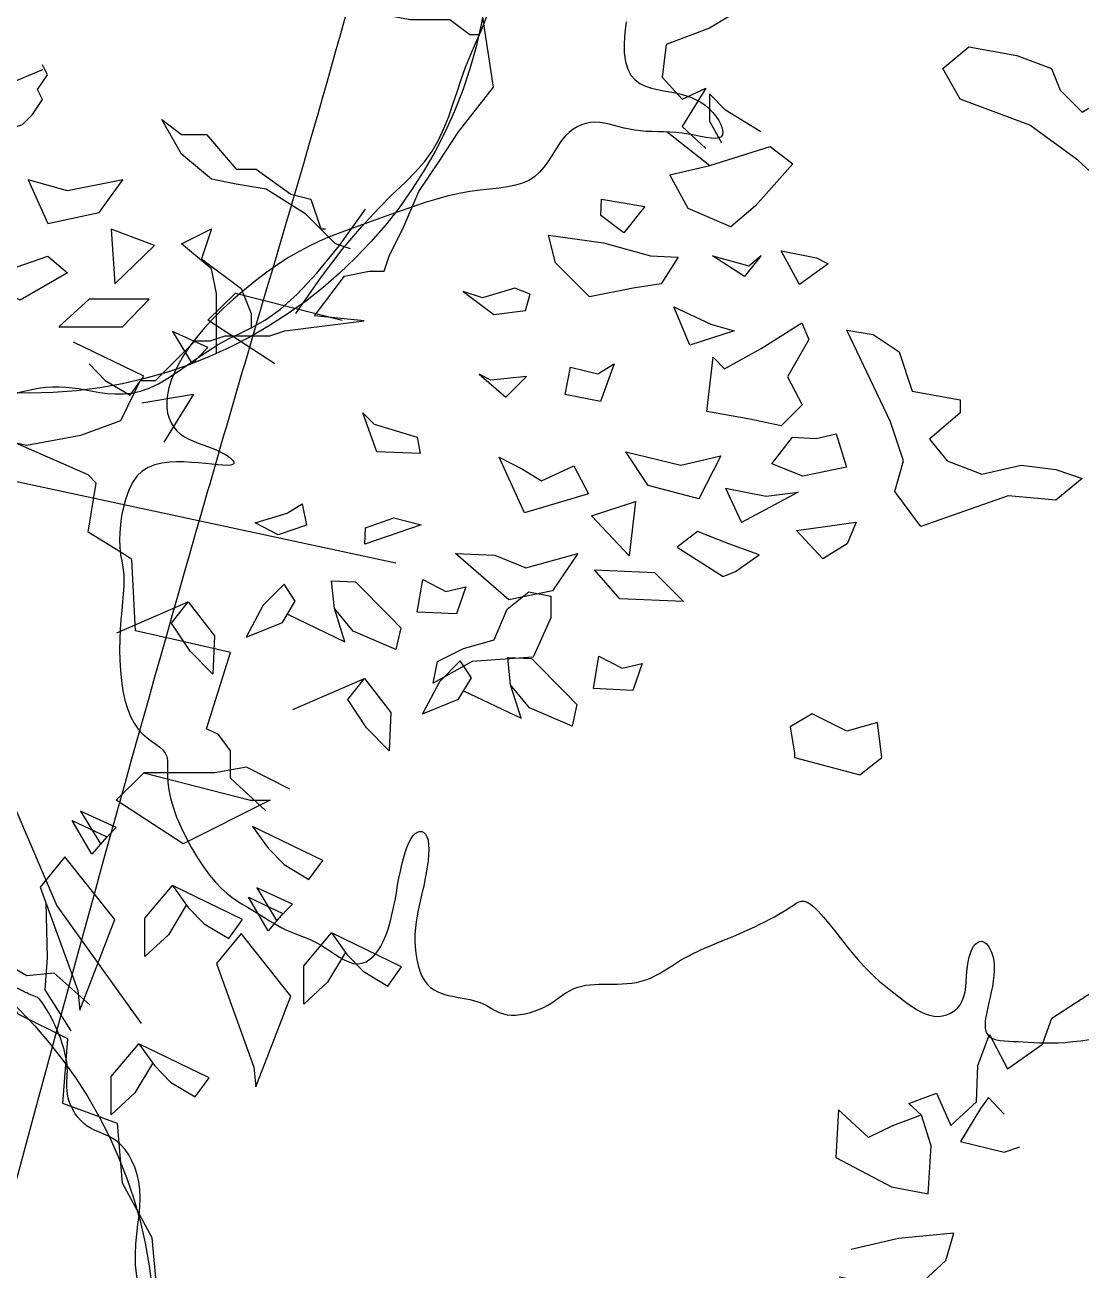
# Model space of a CAD drawing. Header units: metres. Extents: x 10 to 239, y 2 to 253.
# Drawn here: x 24.893 to 28.15, y 44.346 to 48.183 of the extents above; entities that cross this region are included whole.
import ezdxf

# ---------------------------------------------------------------- set-up
doc = ezdxf.new("R2010")
doc.units = ezdxf.units.M
doc.header["$MEASUREMENT"] = 0
doc.layers.add('1', color=7, linetype='Continuous')
doc.layers.add('cot200', color=9, linetype='Continuous')
doc.layers.add('bloques ARBOLES', color=7, linetype='Continuous', true_color=0xb8d897)

# ---------------------------------------------------------------- blocks, each defined once
blk = doc.blocks.new('ARBOL22')
for points in [[(-0.8727, 1.8802), (-0.9147, 1.8648), (-0.9514, 1.8467), (-0.9966, 1.8891), (-1.0009, 1.8166), (-0.9162, 1.772), (-0.8607, 1.7616), (-0.8564, 1.8342), (-0.8711, 1.8808), (-0.8902, 1.8987), (-0.8481, 1.9141), (-0.8265, 1.8651), (-0.7874, 1.9008), (-0.7855, 1.956), (-0.7676, 2.0028), (-0.7407, 1.951), (-0.6872, 1.9884), (-0.6732, 2.028), (-0.6014, 2.0743)], [(-0.7457, 1.8825), (-0.7695, 1.9074), (-0.7816, 1.8908), (-0.8115, 1.841), (-0.7457, 1.8245), (-0.7216, 1.8328)], [(-0.9956, 1.6358), (-0.9536, 1.6274), (-0.8878, 1.611), (-0.8339, 1.6606), (-0.8219, 1.7021), (-0.9057, 1.6938), (-0.9775, 1.6772)], [(2.3006, 0.0323), (2.2047, -0.0256), (2.1388, -0.0505), (2.1329, -0.1001), (2.1629, -0.1332), (2.1988, -0.1167), (2.1629, -0.1747), (2.1988, -0.2078)], [(2.2826, -0.1829), (2.2288, -0.1498), (2.2047, -0.125), (2.2047, -0.1665), (2.2227, -0.1996)], [(2.1404, -0.1829), (2.2052, -0.2339)], [(0.0955, -0.2667), (0.3885, -0.6389), (0.7185, -0.7382), (1.0902, -0.6989), (1.7287, -0.836)], [(0.0601, -0.2856), (0.1301, -0.3773), (0.2543, -0.5256), (0.3747, -0.669), (0.5514, -0.7291), (0.9606, -0.7594), (1.1512, -1.2067), (1.2148, -1.3558), (1.3427, -1.5344)], [(1.5456, -0.5346), (1.4438, -0.4684), (1.4858, -0.4271), (1.6476, -0.4684)], [(1.2641, -0.5346), (1.2882, -0.5595), (1.3259, -0.5819), (1.3466, -0.5531), (1.2402, -0.5015)], [(1.3437, -0.5936), (1.4223, -0.5804), (1.377, -0.6531)], [(1.5319, -1.212), (1.478, -1.1623), (1.478, -1.1209), (1.4601, -1.0961), (1.442, -1.0878), (1.478, -0.9719), (1.4061, -0.9552), (1.3343, -0.9388), (1.3283, -0.8311), (1.3163, -0.8228), (1.2624, -0.7895), (1.2743, -0.7151), (1.2621, -0.7025), (1.1483, -0.6528)], [(1.1427, -1.4459), (1.1692, -1.4613), (1.2104, -1.4573), (1.2651, -1.5061)], [(2.2289, -0.7228), (2.253, -0.775)], [(2.2289, -0.7228), (2.2907, -0.7351)], [(2.339, -0.729), (2.253, -0.775)], [(2.2907, -0.7351), (2.339, -0.729)], [(1.5644, -0.9137), (1.6514, -0.9555), (1.6357, -0.905), (1.6315, -0.8634), (1.6675, -0.865), (1.7191, -0.9169), (1.7363, -0.9344), (1.7289, -0.9672), (1.6642, -0.9394), (1.6357, -0.905)], [(1.3056, -0.9419), (1.4142, -0.8951), (1.454, -0.9467), (1.4514, -1.0046), (1.417, -0.97), (1.3889, -0.9272), (1.4142, -0.8951)], [(1.8317, -1.0298), (1.9187, -1.0716), (1.903, -1.0211), (1.8987, -0.9796), (1.9347, -0.9812), (1.9864, -1.0331), (2.0035, -1.0505), (1.9962, -1.0833), (1.9314, -1.0556), (1.903, -1.0211)], [(1.5729, -1.0581), (1.6815, -1.0113), (1.7212, -1.0629), (1.7187, -1.1208), (1.6843, -1.0861), (1.6562, -1.0433), (1.6815, -1.0113)], [(1.5683, -1.1791), (1.5024, -1.1459), (1.4544, -1.1543), (1.3467, -1.1543), (1.5085, -1.1957), (1.5383, -1.1957), (1.4065, -1.2619), (1.3047, -1.1957), (1.3467, -1.1543)], [(1.411, -1.355), (1.384, -1.3997), (1.3481, -1.4328), (1.3481, -1.3748), (1.3901, -1.325)], [(1.1981, -1.3506), (1.2002, -1.4346), (1.1965, -1.4831), (1.2358, -1.5455)], [(1.6522, -1.427), (1.6252, -1.4716), (1.5893, -1.5047), (1.5893, -1.4467), (1.6313, -1.397)], [(1.3601, -1.5949), (1.3331, -1.6395), (1.2972, -1.6726), (1.2972, -1.6146), (1.3392, -1.5649)]]:
    blk.add_lwpolyline(points)
for points in [[(2.1446, -0.2479), (2.2052, -0.2339), (2.2963, -0.2048), (2.3311, -0.2313), (2.2744, -0.295), (2.237, -0.3265), (2.1723, -0.2987)], [(1.315, -0.2554), (1.2311, -0.2721), (1.1712, -0.2554), (1.2012, -0.3218), (1.2791, -0.3052)], [(2.041, -0.2846), (2.1065, -0.2958), (2.0747, -0.3359), (2.0399, -0.3095)], [(1.297, -0.3301), (1.303, -0.4129), (1.3629, -0.3549)], [(2.115, -0.3709), (2.157, -0.3727), (2.1313, -0.413), (2.0889, -0.4195), (2.0224, -0.433), (1.9708, -0.3811), (1.9606, -0.3391), (2.044, -0.3511)], [(1.2311, -0.3963), (1.1593, -0.4378), (1.1412, -0.4294), (1.1061, -0.4025), (1.1532, -0.388), (1.2012, -0.3714)], [(2.2644, -0.3858), (2.283, -0.3701), (2.2576, -0.4021), (2.2093, -0.3706)], [(2.3132, -0.363), (2.3668, -0.3738), (2.3844, -0.3828), (2.3409, -0.4141)], [(1.8604, -0.4342), (1.8309, -0.4245), (1.8773, -0.4597), (1.9255, -0.4536), (1.9325, -0.429), (1.9091, -0.4197)], [(1.3145, -0.4785), (1.355, -0.4363), (1.2636, -0.4363), (1.218, -0.4785)], [(2.1749, -0.5063), (2.1502, -0.4481), (2.2064, -0.4743), (2.2419, -0.4843)], [(1.39, -0.4851), (1.4199, -0.5346), (1.4438, -0.5098)], [(2.2659, -0.618), (2.2005, -0.6068), (2.2102, -0.5243), (2.2274, -0.5417), (2.2827, -0.511), (2.3445, -0.4722), (2.3552, -0.4976), (2.3228, -0.5542), (2.3449, -0.5966), (2.3134, -0.6285)], [(1.9936, -0.5396), (2.0352, -0.5497), (2.0599, -0.5343), (2.0392, -0.5914), (1.9858, -0.5806)], [(1.8553, -0.5501), (1.8958, -0.585), (1.927, -0.5533), (1.8728, -0.5591)], [(1.6789, -0.6085), (1.6961, -0.6258), (1.7612, -0.6453), (1.766, -0.6704), (1.7002, -0.6675)], [(2.4125, -0.6909), (2.346, -0.7045), (2.2988, -0.6859), (2.3306, -0.6457), (2.3665, -0.6473), (2.3968, -0.6404)], [(1.9239, -0.7604), (1.8856, -0.6757), (1.9208, -0.6938), (1.95, -0.7117), (1.999, -0.689), (2.0211, -0.7316)], [(2.0779, -0.6676), (2.1609, -0.688), (2.2215, -0.674), (2.1886, -0.739), (2.1116, -0.7189)], [(1.587, -0.7465), (1.5933, -0.7788), (1.5506, -0.7934), (1.5155, -0.7753), (1.5641, -0.7608)], [(2.0925, -0.743), (2.0829, -0.8255), (2.0256, -0.7649)], [(1.6819, -0.8076), (1.683, -0.7828), (1.7257, -0.768), (1.7671, -0.7783)], [(2.1554, -0.812), (2.2253, -0.8567), (2.2438, -0.8491), (2.28, -0.8239), (2.2336, -0.8073), (2.1864, -0.7885)], [(2.4135, -0.807), (2.3765, -0.8301), (2.3364, -0.787), (2.4268, -0.7743)], [(2.0051, -0.822), (1.9666, -0.8783), (1.9001, -0.8919), (1.8193, -0.822), (1.879, -0.8246), (1.9261, -0.8434)], [(2.0299, -0.8465), (2.1212, -0.8506), (2.1649, -0.8947), (2.0685, -0.8905)], [(1.835, -0.8725), (1.8211, -0.9132), (1.7613, -0.9106), (1.7696, -0.8612), (1.8047, -0.8794)], [(1.5762, -0.8941), (1.5593, -0.8685), (1.5279, -0.9002), (1.5019, -0.9488), (1.5568, -0.9264)], [(2.1023, -0.9886), (2.0884, -1.0294), (2.0285, -1.0267), (2.0368, -0.9773), (2.0719, -0.9955)], [(1.8434, -1.0103), (1.8266, -0.9846), (1.7952, -1.0164), (1.7691, -1.065), (1.824, -1.0425)], [(1.268, -1.2776), (1.2381, -1.2263), (1.2904, -1.2514)], [(1.3047, -1.237), (1.2509, -1.2123), (1.2808, -1.2619)], [(1.5972, -1.3158), (1.618, -1.287), (1.5116, -1.2354), (1.5355, -1.2685), (1.5595, -1.2934)], [(1.2495, -1.514), (1.3026, -1.3765), (1.2268, -1.2816), (1.1897, -1.3274), (1.2466, -1.4844)], [(1.4757, -1.4054), (1.4965, -1.3766), (1.3901, -1.325), (1.4139, -1.3582), (1.438, -1.383)], [(1.572, -1.3532), (1.5181, -1.3285), (1.5481, -1.378)], [(1.5352, -1.3937), (1.5054, -1.3425), (1.5576, -1.3675)], [(1.5167, -1.6302), (1.5698, -1.4926), (1.4941, -1.3977), (1.457, -1.4435), (1.5138, -1.6005)], [(1.7169, -1.4774), (1.7377, -1.4485), (1.6313, -1.397), (1.6552, -1.4301), (1.6792, -1.455)], [(1.4248, -1.6453), (1.4456, -1.6164), (1.3392, -1.5649), (1.363, -1.598), (1.3871, -1.6229)]]:
    blk.add_lwpolyline(points, close=True)
blk = doc.blocks.new('ARB5')
blk.add_lwpolyline([(1919.8, -2449.7), (1928.9, -2379.8), (1932.9, -2312.2), (1931.3, -2248.7), (1923.7, -2191.5), (1909.4, -2142.4), (1888.4, -2103), (1861.3, -2072.4), (1829.4, -2049.2), (1793.8, -2032), (1755.4, -2019.5), (1715.6, -2010.2), (1675.3, -2002.9), (1635.6, -1996), (1597.5, -1988.4), (1561.2, -1979.7), (1526.7, -1969.5), (1494, -1957.6), (1463, -1943.7), (1433.8, -1927.5), (1406.3, -1908.8), (1380.7, -1887.3), (1356.9, -1862.9), (1335.6, -1836.6), (1317.5, -1809.5), (1303.4, -1782.8), (1293.8, -1757.6), (1289.7, -1735.2), (1291.7, -1716.6), (1300.4, -1703.1), (1316.4, -1695.4), (1338.9, -1692.8), (1367, -1694.3), (1399.5, -1698.9), (1435.7, -1705.5), (1474.3, -1713), (1514.6, -1720.4), (1555.3, -1726.7), (1595.8, -1731), (1635.8, -1733.6), (1675.3, -1735.2), (1714.1, -1736.1), (1752.3, -1737.1), (1789.7, -1738.6), (1826.4, -1741.3), (1862.2, -1745.6), (1897.2, -1751.9), (1931.3, -1759.7), (1964.7, -1768.3), (1997.4, -1776.9), (2029.3, -1784.8), (2060.7, -1791.4), (2091.5, -1795.9), (2121.9, -1797.6), (2151.7, -1795.8), (2181, -1790.4), (2209.7, -1781.4), (2237.5, -1768.6), (2264.5, -1752.1), (2290.5, -1731.8), (2315.4, -1707.6), (2339, -1679.4), (2361.5, -1647.5), (2383.5, -1612.9), (2405.8, -1576.9), (2429.3, -1540.7), (2454.8, -1505.6), (2483.1, -1472.8), (2515.1, -1443.7), (2551.5, -1419.6), (2593, -1401.2), (2639.6, -1387.7), (2690.7, -1377.7), (2746.2, -1370), (2805.7, -1363.1), (2868.8, -1355.8), (2935.3, -1346.7), (3004.7, -1334.6), (3076.7, -1318.3), (3150.7, -1298.4), (3225.9, -1275.6), (3301.6, -1250.7), (3377, -1224.5), (3451.5, -1197.7), (3524.4, -1171.1), (3594.9, -1145.6), (3662.5, -1121.5), (3727.8, -1098.2), (3791.5, -1074.7), (3854.5, -1049.9), (3917.5, -1022.9), (3981.2, -992.8), (4046.5, -958.4), (4114.2, -918.8), (4184.6, -873.3), (4256.8, -822.6), (4329.8, -767.6), (4402.2, -709.2), (4472.8, -648.3), (4540.4, -586), (4603.8, -523.1), (4661.8, -460.5), (4713.4, -399.2), (4758.5, -339.5), (4797.3, -281.5), (4830, -225.5), (4856.7, -171.7), (4877.6, -120.4), (4892.8, -71.7), (4902.6, -25.9), (4907.1, 16.9), (4906.6, 56.5), (4901.4, 93), (4892, 126.5), (4878.5, 156.8), (4861.4, 184.1), (4841, 208.2), (4817.6, 229.2), (4791.6, 247.3), (4763.5, 262.7), (4733.8, 276.2), (4703.1, 288.3), (4672, 299.5), (4641, 310.3), (4610.7, 321.3), (4581.6, 333.2), (4554.3, 346.1), (4529.5, 359.9), (4508, 373.9), (4490.7, 387.5), (4478.2, 400.3), (4471.4, 411.6), (4470.9, 420.9), (4477.7, 427.7), (4492.2, 431.5), (4513.8, 432.7), (4541.7, 431.9), (4575.1, 429.4), (4613.1, 425.9), (4655, 421.7), (4699.8, 417.4), (4746.8, 413.5), (4795.1, 410.6), (4844, 409.6), (4892.4, 411.6), (4939.8, 417.6), (4985.1, 428.8), (5027.6, 446), (5066.5, 470.5), (5100.9, 503.2), (5130.2, 544.8), (5154.4, 593.5), (5174.1, 647.3), (5189.4, 704), (5200.7, 761.7), (5208.4, 818.2), (5212.8, 871.3), (5214.2, 919), (5213, 959.8), (5209.8, 994.8), (5205.2, 1025.7), (5200, 1054.2), (5194.8, 1082.1), (5190.3, 1111), (5187.1, 1142.7), (5185.9, 1178.8), (5187.1, 1220.8), (5190.3, 1268.3), (5194.8, 1320.7), (5200, 1377.3), (5205.2, 1437.4), (5209.8, 1500.4), (5213, 1565.6), (5214.2, 1632.4), (5212.8, 1700), (5208.7, 1767.4), (5201.7, 1833.6), (5191.8, 1897.5), (5178.7, 1958.2), (5162.4, 2014.4), (5142.8, 2065.2), (5119.8, 2109.6), (5093.4, 2146.8), (5064.8, 2177.7), (5035.2, 2203.6), (5005.9, 2225.9), (4978.1, 2245.7), (4953.1, 2264.4), (4932.3, 2283.1), (4916.8, 2303.3), (4907.4, 2325.9), (4903, 2351.7), (4901.7, 2381), (4902, 2414.3), (4902.1, 2452), (4900.2, 2494.6), (4894.6, 2542.5), (4883.7, 2596.2), (4866.2, 2655.7), (4842.6, 2719.6), (4813.8, 2786.2), (4781, 2853.7), (4745.1, 2920.2), (4707.1, 2984.2), (4668, 3043.7), (4628.8, 3097), (4590.3, 3142.7), (4552.7, 3181.6), (4516.2, 3214.4), (4480.7, 3242.2), (4446.2, 3266.1), (4413, 3287), (4381, 3305.9), (4350.2, 3323.7), (4320.8, 3341.4), (4292.4, 3358.9), (4264.9, 3376.1), (4238.1, 3392.8), (4211.7, 3408.9), (4185.6, 3424.1), (4159.4, 3438.3), (4133.1, 3451.3), (4106.3, 3463.1), (4079.1, 3474.1), (4051.4, 3484.8), (4023.3, 3495.6), (3994.7, 3507.1), (3965.8, 3519.7), (3936.3, 3534), (3906.4, 3550.5), (3876.2, 3569.4), (3845.6, 3589.6), (3814.9, 3610.1), (3784.3, 3629.6), (3753.9, 3646.9), (3723.9, 3660.8), (3694.4, 3670), (3665.7, 3673.3), (3637.8, 3669.9), (3611, 3659.8), (3585.4, 3643.7), (3561.2, 3622), (3538.6, 3595.1), (3517.6, 3563.7), (3498.6, 3528.2), (3481.5, 3489.1), (3466.7, 3446.9), (3453.7, 3402.2), (3442.2, 3355.6), (3432, 3307.8), (3422.6, 3259.3), (3413.8, 3210.7), (3405.3, 3162.7), (3396.6, 3115.9), (3387.5, 3070.8), (3377.9, 3027.9), (3367.8, 2987.6), (3357, 2950.5), (3345.6, 2916.9), (3333.5, 2887.3), (3320.6, 2862.1), (3306.9, 2841.8), (3292.3, 2826.8), (3277.4, 2817), (3262.6, 2812.6), (3248.4, 2813.5), (3235.4, 2819.7), (3223.9, 2831.2), (3214.5, 2848), (3207.7, 2870.2), (3203.9, 2897.5), (3202.9, 2929.3), (3204.2, 2964.8), (3207.7, 3003.1), (3213, 3043.3), (3219.7, 3084.8), (3227.5, 3126.6), (3236.1, 3167.8), (3245.1, 3208), (3254.2, 3247.1), (3263.1, 3285.6), (3271.5, 3323.7), (3278.9, 3361.9), (3285.2, 3400.4), (3289.9, 3439.5), (3292.7, 3479.6), (3293.4, 3520.9), (3291.7, 3562.8), (3287.8, 3604.4), (3281.5, 3645), (3272.7, 3683.8), (3261.5, 3720.1), (3247.7, 3753.1), (3231.3, 3782), (3212.4, 3806.2), (3191.1, 3826.1), (3168, 3842.3), (3143.4, 3855.2), (3117.7, 3865.5), (3091.2, 3873.7), (3064.5, 3880.3), (3037.8, 3885.9), (3011.4, 3891.1), (2985.7, 3896), (2960.6, 3900.9), (2936.3, 3906), (2912.8, 3911.6), (2890.4, 3917.8), (2869, 3925), (2848.9, 3933.2), (2830, 3942.6), (2812, 3952.9), (2794.2, 3963.5), (2776.3, 3973.9), (2757.8, 3983.7), (2738, 3992.3), (2716.7, 3999.3), (2693.1, 4004.1), (2667.1, 4006.3), (2639, 4006), (2609.3, 4003.2), (2578.6, 3998.1), (2547.5, 3990.9), (2516.5, 3981.5), (2486.2, 3970.1), (2457.1, 3956.8), (2429.6, 3941.8), (2403.5, 3925.7), (2378.6, 3908.8), (2354.4, 3891.8), (2330.7, 3875.3), (2307, 3859.8), (2283.2, 3845.8), (2258.8, 3834), (2233.6, 3824.6), (2207.5, 3817.6), (2180.7, 3812.5), (2153.2, 3809.2), (2124.9, 3807.1), (2096.1, 3806.1), (2066.8, 3805.7), (2036.9, 3805.6), (2006.6, 3805.6), (1976, 3805.2), (1945.1, 3804.1), (1914.1, 3802.1), (1883.2, 3798.7), (1852.3, 3793.7), (1821.7, 3786.6), (1791.4, 3777.3), (1761.5, 3765.4), (1732.1, 3751.4), (1703.1, 3735.7), (1674.5, 3718.8), (1646.4, 3701.3), (1618.8, 3683.6), (1591.6, 3666.2), (1564.8, 3649.7), (1538.4, 3634.4), (1512.3, 3620.2), (1486.1, 3606.9), (1459.7, 3594.2), (1432.9, 3582), (1405.4, 3570), (1377.1, 3558), (1347.6, 3545.8), (1316.9, 3533.2), (1285.1, 3520.1), (1252.3, 3506.6), (1219, 3492.6), (1185.1, 3478.2), (1151.1, 3463.4), (1117.1, 3448.1), (1083.2, 3432.4), (1049.9, 3416.3), (1017.2, 3399.8), (985.6, 3383.3), (955.2, 3366.8), (926.3, 3350.6), (899.3, 3334.7), (874.4, 3319.4), (851.9, 3304.8), (831.8, 3291.3), (813.6, 3279.6), (796.4, 3270.8), (779.3, 3265.9), (761.6, 3265.8), (742.4, 3271.6), (720.8, 3284.3), (696.1, 3304.8), (667.7, 3333.8), (635.9, 3369.9), (601.5, 3411.6), (565.1, 3457.2), (527.4, 3505), (489, 3553.3), (450.6, 3600.5), (412.8, 3645), (376.3, 3685.4), (341, 3721.8), (306.8, 3754.9), (273.6, 3785), (241.2, 3812.6), (209.7, 3838.3), (178.8, 3862.6), (148.5, 3885.9), (118.6, 3908.7), (89.1, 3930.5), (59.9, 3950.8), (31, 3969.2), (2.4, 3985.2), (-26.2, 3998.2), (-54.5, 4007.8), (-82.9, 4013.5), (-111.1, 4014.9), (-138.9, 4012), (-165.6, 4004.9), (-190.9, 3994), (-214.1, 3979.3), (-234.9, 3961), (-252.7, 3939.3), (-267, 3914.3), (-277.5, 3886.3), (-284.9, 3855.8), (-289.7, 3823.6), (-293, 3790.3), (-295.3, 3756.5), (-297.5, 3723), (-300.4, 3690.3), (-304.8, 3659.2), (-311.1, 3630.2), (-319.4, 3604), (-329.4, 3580.8), (-340.8, 3561.1), (-353.2, 3545.5), (-366.5, 3534.3), (-380.4, 3527.9), (-394.5, 3526.9), (-408.6, 3531.5), (-422.3, 3541.3), (-435.2, 3555.9), (-447, 3574.7), (-457.2, 3597.3), (-465.5, 3623.2), (-471.5, 3651.9), (-474.7, 3682.8), (-475, 3715.5), (-472.7, 3749.5), (-468.3, 3784.4), (-462.3, 3819.8), (-455.2, 3855.2), (-447.5, 3890.1), (-439.7, 3924.1), (-432.2, 3956.8), (-425.7, 3987.8), (-420.4, 4016.8), (-416.7, 4043.8), (-415.1, 4068.4), (-416, 4090.7), (-419.6, 4110.3), (-426.5, 4127.1), (-437, 4141.1), (-451.3, 4152), (-469.2, 4160.3), (-490.3, 4166.3), (-514.3, 4170.6), (-540.6, 4173.5), (-569.1, 4175.6), (-599.2, 4177.2), (-630.5, 4178.9), (-662.9, 4180.8), (-696.4, 4182.9), (-731.4, 4184.9), (-768, 4186.5), (-806.7, 4187.5), (-847.6, 4187.5), (-891.1, 4186.3), (-937.4, 4183.6), (-986.7, 4179.1), (-1038.7, 4172.9), (-1093, 4164.7)])
for points in [[(823.6, 2331.6), (398.7, 2445), (257, 2331.6), (285.4, 2104.8), (483.7, 2161.5), (710.3, 2048.1), (851.9, 2133.2), (823.6, 2303.3)], [(2409.9, 1424.5), (2523.2, 1679.6), (2919.7, 1708), (3174.7, 1849.7), (3146.4, 1708), (2976.4, 1622.9), (2778.1, 1566.2), (2693.1, 1367.8), (2551.5, 1254.4), (2409.9, 1282.8)], [(-564.4, 630.8), (2.1, 829.2), (172.1, 602.5), (115.4, 404), (200.4, 148.9), (483.7, -446.4), (313.7, -418), (143.7, -304.6), (58.8, -49.5), (-252.8, 7.2), (-252.8, 92.2), (-54.6, 262.3), (-167.9, 404), (-394.5, 489.1), (-649.4, 432.4), (-876, 460.7), (-1046, 517.4), (-876, 659.2)], [(-1555.9, -1495.2), (-1329.2, -1268.4), (-1017.7, -1551.9), (-706.1, -1778.7), (-252.8, -1948.7), (-139.5, -2147.2), (-309.5, -2288.9), (-621.1, -2232.2), (-847.7, -2147.2), (-904.3, -2005.4), (-1046, -1863.7), (-1187.6, -1948.7), (-1357.6, -1807), (-1442.6, -1608.6)]]:
    blk.add_lwpolyline(points, close=True)
blk = doc.blocks.new('ARB3')
for p, q in [((-527.9, 1369.5), (-414.8, 1304.8)), ((-495.6, 1337.1), (-511.7, 1353.3)), ((-447.1, 1223.9), (-495.6, 1337.1)), ((-414.8, 1304.8), (-414.8, 1240.1)), ((-447.1, 1143.1), (-447.1, 1223.9)), ((-414.8, 1240.1), (-366.3, 1159.2)), ((-382.5, 1013.7), (-447.1, 1143.1)), ((-366.3, 1159.2), (-301.7, 1094.6)), ((-301.7, 1094.6), (-285.5, 997.5)), ((-237, 803.5), (-382.5, 1013.7)), ((-285.5, 997.5), (-220.9, 900.5)), ((-220.9, 900.5), (-204.7, 868.1)), ((-204.7, 868.1), (-156.2, 819.6)), ((-156.2, 819.6), (-140.1, 738.8)), ((-220.9, 625.6), (-237, 803.5)), ((-140.1, 738.8), (-107.8, 609.4)), ((552.4, 747.9), (454.9, 704.5)), ((541.6, 661.2), (530.8, 747.9)), ((454.9, 704.5), (368.3, 639.5)), ((552.4, 628.7), (541.6, 661.2)), ((-43.1, 366.8), (-220.9, 625.6)), ((-107.8, 609.4), (-59.3, 463.8)), ((368.3, 639.5), (335.8, 585.3)), ((476.6, 607), (552.4, 628.7)), ((335.8, 585.3), (325, 487.8)), ((357.5, 509.4), (379.1, 585.3)), ((379.1, 585.3), (476.6, 607)), ((-1029, 509.4), (-1126.5, 422.7)), ((-1039.9, 422.7), (-964, 487.8)), ((-964, 520.3), (-1029, 509.4)), ((-964, 487.8), (-964, 520.3)), ((325, 487.8), (357.5, 509.4)), ((-59.3, 463.8), (-10.8, 415.3)), ((-1126.5, 422.7), (-1061.5, 336)), ((-1039.9, 346.8), (-1039.9, 422.7)), ((-10.8, 415.3), (70, 302.1)), ((-27, 350.6), (-43.1, 366.8)), ((-1126.5, 357.7), (-1018.2, 151.7)), ((-1061.5, 336), (-1104.8, 303.5)), ((-964, 205.9), (-1039.9, 346.8)), ((5.3, 334.5), (-27, 350.6)), ((5.3, 269.8), (5.3, 334.5)), ((70, 302.1), (5.3, 269.8)), ((-964, 65), (-964, 205.9)), ((-1018.2, 151.7), (-1061.5, 43.4)), ((-1061.5, 43.4), (-1039.9, 21.7)), ((-931.5, -10.8), (-964, 65)), ((-1039.9, 21.7), (-1018.2, -43.4)), ((-909.9, -130.1), (-931.5, -10.8)), ((-1018.2, -43.4), (-974.9, -119.2)), ((-974.9, -119.2), (-920.7, -249.3)), ((344.6, -86), (393.1, -86)), ((441.6, -118.3), (344.6, -86)), ((393.1, -86), (473.9, -102.2)), ((506.2, -134.5), (441.6, -118.3)), ((473.9, -102.2), (522.4, -102.2)), ((522.4, -102.2), (570.9, -118.3)), ((570.9, -118.3), (732.4, -102.2)), ((732.4, -102.2), (829.4, -166.9)), ((-834.1, -184.3), (-909.9, -130.1)), ((-269.4, -231.5), (-172.4, -134.5)), ((-172.4, -134.5), (-172.4, -215.4)), ((570.9, -134.5), (506.2, -134.5)), ((603.2, -134.5), (570.9, -134.5)), ((651.6, -166.9), (603.2, -134.5)), ((-855.7, -249.3), (-834.1, -184.3)), ((797.1, -215.4), (651.6, -166.9)), ((829.4, -166.9), (877.9, -166.9)), ((877.9, -166.9), (910.2, -166.9)), ((910.2, -166.9), (974.8, -199.2)), ((974.8, -199.2), (1007.1, -183)), ((1007.1, -183), (1023.3, -199.2)), ((1023.3, -199.2), (1152.5, -183)), ((1152.5, -183), (1249.5, -215.4)), ((-511.7, -296.2), (-269.4, -231.5)), ((-172.4, -215.4), (-237, -312.4)), ((910.2, -215.4), (797.1, -215.4)), ((991, -215.4), (910.2, -215.4)), ((1055.6, -215.4), (991, -215.4)), ((1152.5, -280.1), (1055.6, -215.4)), ((1249.5, -215.4), (1281.8, -215.4)), ((1281.8, -215.4), (1362.6, -263.9)), ((-920.7, -249.3), (-855.7, -249.3)), ((1233.3, -296.2), (1152.5, -280.1)), ((1362.6, -263.9), (1443.4, -263.9)), ((1362.6, -263.9), (1362.6, -263.9)), ((1443.4, -263.9), (1459.5, -263.9)), ((-641, -425.6), (-511.7, -296.2)), ((-414.8, -312.4), (-511.7, -393.3)), ((-382.5, -296.2), (-414.8, -312.4)), ((-237, -312.4), (-382.5, -296.2)), ((1233.3, -296.2), (1233.3, -296.2)), ((1362.6, -296.2), (1233.3, -296.2)), ((1427.2, -344.8), (1362.6, -296.2)), ((1459.5, -344.8), (1427.2, -344.8)), ((-511.7, -393.3), (-673.3, -522.6)), ((-737.9, -522.6), (-641, -425.6)), ((53.8, -474.1), (37.6, -441.8)), ((37.6, -458), (-75.5, -506.5)), ((21.5, -522.6), (53.8, -474.1)), ((-948, -603.5), (-737.9, -522.6)), ((-673.3, -522.6), (-867.2, -635.9)), ((-75.5, -506.5), (-140.1, -571.2)), ((37.6, -555), (21.5, -522.6)), ((5.3, -603.5), (37.6, -555)), ((-1125.7, -813.7), (-948, -603.5)), ((-140.1, -571.2), (-204.7, -652)), ((-27, -635.9), (5.3, -603.5)), ((-867.2, -635.9), (-964.1, -700.5)), ((-123.9, -668.2), (-27, -635.9)), ((425.4, -619.7), (490.1, -668.2)), ((490.1, -732.9), (425.4, -619.7)), ((-204.7, -652), (-301.7, -716.7)), ((-188.6, -716.7), (-123.9, -668.2)), ((490.1, -668.2), (570.9, -668.2)), ((570.9, -668.2), (667.8, -781.4)), ((-964.1, -700.5), (-1044.9, -781.4)), ((-366.3, -716.7), (-398.6, -781.4)), ((-301.7, -716.7), (-366.3, -716.7)), ((-188.6, -765.2), (-188.6, -716.7)), ((-237, -813.7), (-188.6, -765.2)), ((587, -813.7), (490.1, -732.9)), ((-1044.9, -781.4), (-1125.7, -829.9)), ((-398.6, -781.4), (-334, -781.4)), ((-334, -781.4), (-237, -813.7)), ((667.8, -781.4), (732.4, -781.4)), ((732.4, -781.4), (845.5, -862.3)), ((-1238.8, -878.4), (-1125.7, -813.7)), ((-1125.7, -829.9), (-1141.9, -910.8)), ((667.8, -829.9), (587, -813.7)), ((764.7, -846.1), (667.8, -829.9)), ((894, -926.9), (764.7, -846.1)), ((845.5, -862.3), (910.2, -878.4)), ((910.2, -878.4), (942.5, -975.5)), ((-1141.9, -910.8), (-1109.6, -943.1)), ((991, -1024), (894, -926.9)), ((-1109.6, -943.1), (-1109.6, -991.6)), ((-1109.6, -991.6), (-1077.2, -1056.3)), ((490.1, -1024), (587, -975.5)), ((587, -975.5), (554.7, -1072.5)), ((942.5, -975.5), (958.6, -975.5)), ((587, -1104.8), (490.1, -1024)), ((1039.4, -1040.2), (991, -1024)), ((-1077.2, -1056.3), (-1077.2, -1104.8)), ((554.7, -1072.5), (684, -1169.5)), ((603.2, -1185.7), (587, -1104.8)), ((684, -1169.5), (716.3, -1250.4)), ((603.2, -1218), (603.2, -1185.7)), ((603.2, -1315.1), (603.2, -1218)), ((716.3, -1250.4), (716.3, -1298.9)), ((603.2, -1379.8), (603.2, -1315.1))]:
    blk.add_line(p, q)
for points in [[(861.7, -1250.4), (941.7, -1135.3), (1012.5, -1042.6), (1074.8, -968.5), (1129.1, -909.8), (1176.2, -862.7), (1216.7, -824), (1251.2, -789.9), (1280.4, -757.1), (1305, -722.7), (1325.7, -686.4), (1343.3, -648.5), (1358.7, -609.6), (1372.6, -569.8), (1385.9, -529.7), (1399.4, -489.6), (1413.8, -449.9), (1429.6, -410.8), (1446.4, -372.3), (1463, -334), (1478.7, -295.9), (1492.5, -257.6), (1503.5, -219), (1510.8, -179.9), (1513.4, -139.9), (1510.8, -99), (1503.9, -57.5), (1493.8, -15.6), (1481.7, 26.2), (1468.9, 67.6), (1456.6, 108.4), (1445.9, 148), (1438, 186.2), (1433.8, 222.8), (1432.9, 257.7), (1434.3, 291), (1437.3, 323), (1441.1, 353.7), (1444.8, 383.3), (1447.6, 411.9), (1448.8, 439.6), (1447.5, 466.5), (1444, 492.3), (1438.4, 516.9), (1430.9, 540), (1421.8, 561.3), (1411.3, 580.6), (1399.5, 597.6), (1386.8, 612.1), (1373.4, 623.9), (1359.3, 633.5), (1345, 641.4), (1330.6, 648.1), (1316.3, 654.2), (1302.4, 660.2), (1289, 666.7), (1276.4, 674.1), (1264.8, 682.9), (1254.2, 693), (1244.7, 704), (1236.4, 715.9), (1229.1, 728.2), (1223, 740.8), (1218.1, 753.4), (1214.5, 765.7), (1212, 777.6), (1210.6, 789.1), (1210.1, 800.1), (1210.1, 810.9), (1210.5, 821.4), (1211.1, 831.7), (1211.6, 841.9), (1211.8, 852), (1211.5, 862.1), (1210.8, 872.2), (1209.6, 882.3), (1208.1, 892.4), (1206.1, 902.5), (1203.8, 912.6), (1201.2, 922.7), (1198.3, 932.8), (1195.2, 942.9), (1191.7, 953.1), (1188.1, 963.2), (1184.2, 973.3), (1180, 983.4), (1175.6, 993.5), (1170.9, 1003.6), (1166, 1013.7), (1160.8, 1023.8), (1155.5, 1033.7), (1150.1, 1043.3), (1144.8, 1052.4), (1139.6, 1060.9), (1134.6, 1068.7), (1129.9, 1075.4), (1125.6, 1081.1), (1121.8, 1085.5), (1118.4, 1088.9), (1115.3, 1091.4), (1112.5, 1093.2), (1109.7, 1094.5), (1107, 1095.5), (1104.3, 1096.3), (1101.4, 1097.3), (1098.2, 1098.4), (1094.8, 1099.7), (1091.3, 1101.3), (1087.6, 1103), (1083.7, 1104.8), (1079.8, 1106.7), (1075.8, 1108.7), (1071.7, 1110.7), (1067.7, 1112.7), (1063.7, 1114.7), (1059.9, 1116.7), (1056.3, 1118.5), (1052.9, 1120.2), (1049.8, 1121.7), (1047.1, 1123.1), (1044.8, 1124.2), (1042.8, 1125.2), (1039.8, 1126.6), (1034.5, 1128.9), (1025.3, 1133), (1010.8, 1139.3), (989.5, 1148.5), (960.1, 1161.2), (920.9, 1178.1), (871.4, 1199.6), (813.4, 1224.9), (749.7, 1253.4), (682.9, 1283.9), (615.8, 1315.7), (551, 1347.9), (491.1, 1379.6), (438.9, 1409.9), (396.3, 1438.1), (362.4, 1464.1), (335.3, 1488), (313.3, 1510), (294.8, 1530), (278, 1548.3), (261, 1564.8), (242.3, 1579.7), (220.5, 1593.1), (195.7, 1605), (168.7, 1615.3), (140, 1624.2), (110.3, 1631.5), (80.2, 1637.3), (50.4, 1641.6), (21.5, 1644.4), (-6, 1645.7), (-32.2, 1645.6), (-56.9, 1644.4), (-80.5, 1642), (-102.9, 1638.9), (-124.3, 1634.9), (-144.7, 1630.4), (-164.3, 1625.5), (-183.1, 1620.4), (-201.1, 1614.8), (-218.2, 1609), (-234.3, 1602.6), (-249.5, 1595.8), (-263.5, 1588.4), (-276.5, 1580.4), (-288.2, 1571.6), (-298.7, 1562.2), (-308, 1552.2), (-316.3, 1541.9), (-323.5, 1531.5), (-329.9, 1521.3), (-335.5, 1511.4), (-340.4, 1502), (-344.8, 1493.5), (-348.6, 1485.9), (-352, 1479.2), (-355.2, 1473.5), (-358.2, 1468.5), (-361.3, 1464.4), (-364.4, 1460.9), (-367.9, 1458), (-371.7, 1455.7), (-376, 1453.9), (-380.7, 1452.5), (-385.8, 1451.2), (-391.2, 1450), (-396.9, 1448.7), (-402.7, 1447), (-408.7, 1444.9), (-414.8, 1442.3), (-420.8, 1438.9), (-427, 1434.7), (-433.2, 1429.9), (-439.7, 1424.4), (-446.4, 1418.3), (-453.4, 1411.6), (-460.8, 1404.3), (-468.6, 1396.4), (-476.9, 1388.1), (-485.6, 1379.5), (-494.6, 1370.9), (-503.6, 1362.4), (-512.7, 1354.3), (-521.6, 1346.8), (-530.3, 1340.1), (-538.6, 1334.4), (-546.5, 1330), (-553.9, 1326.6), (-560.9, 1324.1), (-567.6, 1322.3), (-574, 1321), (-580.3, 1320), (-586.4, 1319.2), (-592.5, 1318.3), (-598.6, 1317.1), (-604.8, 1315.8), (-611.1, 1314.4), (-617.8, 1312.9), (-624.8, 1311.4), (-632.3, 1309.9), (-640.3, 1308.6), (-649.1, 1307.5), (-658.5, 1306.6), (-668.5, 1305.9), (-678.9, 1305.5), (-689.5, 1305.1), (-700, 1304.9), (-710.4, 1304.8), (-720.4, 1304.8), (-729.8, 1304.8), (-738.6, 1304.8), (-746.6, 1304.8), (-754.1, 1304.7), (-761.2, 1304.5), (-767.8, 1304.1), (-774.2, 1303.7), (-780.3, 1303), (-786.4, 1302.1), (-792.5, 1301), (-798.7, 1299.6), (-805.3, 1298.1), (-812.3, 1296.4), (-820, 1294.5), (-828.4, 1292.6), (-837.8, 1290.6), (-848.3, 1288.6), (-860.1, 1286.6), (-872.9, 1284.6), (-886.6, 1282.6), (-901.2, 1280.5), (-916.4, 1278.5), (-932, 1276.5), (-948, 1274.5), (-964.1, 1272.5), (-980.2, 1270.4), (-995.7, 1268.4), (-1010.1, 1266.4), (-1022.7, 1264.4), (-1033.1, 1262.3), (-1040.6, 1260.3), (-1044.8, 1258.3), (-1044.9, 1256.3), (-1040.8, 1254.2), (-1033.2, 1251.9), (-1023.2, 1249.2), (-1011.9, 1245.8), (-1000.4, 1241.6), (-989.6, 1236.2), (-980.8, 1229.5), (-974.9, 1221.2), (-972.8, 1211.3), (-974.2, 1200.1), (-978.6, 1188), (-985.3, 1175.4), (-994, 1162.9), (-1004.1, 1150.7), (-1014.9, 1139.5), (-1026.1, 1129.6), (-1037.1, 1121.4), (-1047.7, 1114.7), (-1058.1, 1109.4), (-1068.2, 1105.3), (-1077.8, 1102.3), (-1087, 1100), (-1095.8, 1098.4), (-1104.2, 1097.3), (-1112, 1096.3), (-1119.3, 1095.6), (-1126.1, 1094.8), (-1132.4, 1093.9), (-1138.3, 1092.7), (-1143.6, 1091.2), (-1148.4, 1089.1), (-1152.6, 1086.5), (-1156.5, 1083.1), (-1159.9, 1078.9), (-1163.1, 1074), (-1166.1, 1068.3), (-1169.2, 1061.8), (-1172.3, 1054.6), (-1175.8, 1046.7), (-1179.6, 1038), (-1183.9, 1028.5), (-1188.6, 1018.3), (-1193.7, 1007.5), (-1199.1, 996.2), (-1204.8, 984.3), (-1210.6, 972), (-1216.6, 959.3), (-1222.7, 946.3), (-1228.7, 933.1), (-1234.8, 919.6), (-1241, 906), (-1247.2, 892.4), (-1253.6, 878.8), (-1260.2, 865.2), (-1266.9, 851.8), (-1273.8, 838.5), (-1281, 825.5), (-1288.4, 812.7), (-1296, 800.1), (-1303.8, 787.6), (-1311.7, 775.3), (-1319.6, 763.1), (-1327.7, 750.9), (-1335.8, 738.8), (-1343.9, 726.6), (-1352, 714.4), (-1360.4, 702), (-1369.1, 689.2), (-1378.1, 676.2), (-1387.6, 662.6), (-1397.7, 648.5), (-1408.5, 633.7), (-1419.9, 618), (-1431.6, 600.9), (-1443.1, 581.8), (-1453.9, 559.9), (-1463.6, 534.6), (-1471.7, 505.2), (-1477.7, 471), (-1481.2, 431.5), (-1481.8, 386.3), (-1480.1, 336.7), (-1476.7, 284.4), (-1472.4, 231), (-1467.9, 178.3), (-1463.8, 127.9), (-1460.8, 81.5), (-1459.6, 40.7), (-1460.8, 6.8), (-1464.1, -20.6), (-1468.9, -42.5), (-1474.8, -59.7), (-1481.3, -73.1), (-1488, -83.6), (-1494.4, -92.1), (-1500, -99.5), (-1504.5, -106.5), (-1507.8, -113.5), (-1510.1, -120.8), (-1511.5, -128.8), (-1512.1, -137.6), (-1512.2, -147.6), (-1511.7, -159.1), (-1510.8, -172.3), (-1509.6, -187.4), (-1508.1, -204.3), (-1506.1, -222.7), (-1503.4, -242.3), (-1500, -263), (-1495.7, -284.4), (-1490.3, -306.4), (-1483.9, -328.6), (-1476.2, -350.8), (-1467.6, -373.1), (-1458.4, -395.4), (-1448.9, -417.9), (-1439.3, -440.4), (-1430.1, -463.1), (-1421.5, -486), (-1413.9, -509.2), (-1407.3, -532.5), (-1401.6, -555.8), (-1396.2, -578.8), (-1390.6, -601.1), (-1384.4, -622.6), (-1377.1, -643), (-1368.2, -661.8), (-1357.3, -679), (-1344, -694.2), (-1328.9, -708), (-1312.7, -720.8), (-1296, -733.2), (-1279.6, -745.8), (-1264.1, -759), (-1250.3, -773.3), (-1238.8, -789.5), (-1230.1, -807.7), (-1223.7, -827.7), (-1218.9, -848.9), (-1214.9, -870.7), (-1211.1, -892.6), (-1206.6, -914.2), (-1200.9, -934.8), (-1193, -953.9), (-1182.6, -971.2), (-1169.9, -986.8), (-1155.4, -1001.4), (-1139.5, -1015.2), (-1122.7, -1028.8), (-1105.6, -1042.6), (-1088.4, -1057), (-1071.9, -1072.5), (-1056.2, -1089.3), (-1041.3, -1107.1), (-1027.1, -1125.1), (-1013.3, -1142.9), (-999.7, -1159.8), (-986.3, -1175.2), (-972.7, -1188.5), (-958.7, -1199.2), (-944.3, -1206.8), (-929.3, -1212), (-913.5, -1215.8), (-896.8, -1219.1), (-879.1, -1222.7), (-860.3, -1227.6), (-840.2, -1234.7), (-818.7, -1245), (-795.8, -1259), (-771.6, -1276), (-746.5, -1295.2), (-720.8, -1315.4), (-694.6, -1335.8), (-668.4, -1355.3), (-642.3, -1373), (-616.7, -1387.9), (-591.9, -1399.2), (-567.7, -1407.7), (-544.1, -1414.1), (-521.1, -1419.2), (-498.7, -1423.9), (-476.6, -1429.2), (-455, -1435.7), (-433.6, -1444.5), (-412.5, -1455.9), (-391.3, -1469.5), (-369.9, -1484.2), (-347.8, -1499), (-324.8, -1513.2), (-300.7, -1525.6), (-275.1, -1535.3), (-247.8, -1541.5), (-218.6, -1543.4), (-187.9, -1541.6), (-156.3, -1536.8), (-124.3, -1530), (-92.4, -1522), (-61.1, -1513.4), (-31.1, -1505.3), (-2.7, -1498.4), (23.5, -1493.3), (47.8, -1490), (70.7, -1488.4), (92.5, -1488.3), (113.7, -1489.4), (134.7, -1491.5), (155.9, -1494.6), (177.7, -1498.4), (200.4, -1502.6), (224.1, -1506.6), (248.7, -1509.9), (274.3, -1511.8), (300.7, -1511.7), (328, -1509), (356.1, -1502.9), (385, -1493), (414.7, -1478.7), (445.1, -1460.9), (476.4, -1440.4), (508.4, -1418.2), (541.3, -1395.2), (575, -1372.4), (609.5, -1350.8), (644.9, -1331.2), (681.5, -1313.8), (720.4, -1295.1), (763.2, -1270.7), (811.4, -1236.2), (866.4, -1187.4), (929.9, -1119.7), (1003.2, -1029), (1087.9, -910.8)], [(-871.1, 1232.4), (-1097.3, 892.8), (-1339.7, 763.4), (-1404.3, 423.8), (-1582, 132.7), (-1404.3, -223.1), (-1485.1, -465.7), (-1404.3, -659.7), (-1275, -675.9), (-1210.4, -789.1), (-1226.6, -870), (-1210.4, -950.8), (-1178.1, -1031.7), (-1129.6, -1112.5), (-1113.5, -1112.5), (-1081.2, -1128.7), (-1048.8, -1144.9), (-1048.8, -1144.9), (-337.9, -1452.1), (-289.4, -1613.9), (-14.7, -1678.6), (163, -1646.2), (292.3, -1597.7), (340.7, -1500.7), (356.9, -1468.3), (405.4, -1468.3), (453.8, -1419.8), (534.6, -1338.9), (583.1, -1338.9), (631.6, -1322.8), (728.5, -1322.8), (777, -1322.8), (825.5, -1306.6), (954.7, -1290.4), (1084, -1274.3), (922.4, -1258.1), (1019.4, -1128.7), (1100.1, -1112.5), (1148.6, -1112.5), (1164.8, -1064), (1213.3, -967), (1261.7, -853.8), (1326.4, -756.8), (1391, -659.7), (1504.1, -514.2), (1423.3, 19.5), (1504.1, 84.2), (1504.1, 132.7), (1487.9, 310.6), (1391, 488.5), (1374.8, 682.6), (1197.1, 747.3), (1213.3, 957.5), (1051.7, 1038.3), (954.7, 1216.2), (825.5, 1183.9), (599.3, 1410.3), (421.5, 1394.1), (259.9, 1572), (-30.9, 1458.8), (-176.3, 1475), (-386.4, 1523.5), (-644.9, 1280.9), (-854.9, 1248.6), (-1097.3, 892.8)]]:
    blk.add_lwpolyline(points)
for radius in [1500, 96.3]:
    blk.add_circle((-4.7, -9), radius)
blk = doc.blocks.new('asddsd')
at = {"layer": 'bloques ARBOLES'}
for name, p, xscale, yscale, zscale in [('ARBOL22', (3.8935, 38.9234), 2.033276188942182, 2.033276188942182, 2.033276188942182), ('ARB3', (6.2835, 39.1775), 0.0009481531342317, 0.0009481531342317, 0.0009481531342317), ('ARB3', (5.2471, 34.8487), 0.0009481531342317, 0.0009481531342317, 0.0009481531342317), ('ARBOL22', (10.8003, 31.6973), 2.033276188942182, 2.033276188942182, 2.033276188942182)]:
    blk.add_blockref(name, p, dxfattribs=dict(at, xscale=xscale, yscale=yscale, zscale=zscale))
at = {"layer": 'bloques ARBOLES', "xscale": 0.0004740765671158, "yscale": 0.0004740765671158, "zscale": 0.0004740765671158, "rotation": 180}
blk.add_blockref('ARB5', (9.0288, 37.7292), dxfattribs=at)

msp = doc.modelspace()

# ---------------------------------------------------------------- linework, layer by layer
at = {"layer": 'cot200'}
for points, knots in [([(18.38943, 18.93112), (19.92929, 25.07913), (21.46916, 31.22714), (23.00902, 37.37515), (23.84051, 40.69493), (24.672, 44.0147), (25.43894, 46.68164), (25.50647, 46.91648), (25.88838, 48.22559), (26.24576, 49.37461), (26.27201, 50.85097), (26.30046, 52.45052), (26.01387, 54.67106), (25.43894, 57.45992), (25.13256, 58.94607), (24.74431, 60.5936), (24.27823, 62.39456)], [-1.6419876, -1.6419876, -1.6419876, -1.6419876, 1.2820535, 1.2820535, 1.2820535, 2.8609642, 2.8609642, 2.8609642, 3, 3.6530723, 3.6530723, 3.6530723, 4.3606377, 4.3606377, 4.3606377, 4.7376896, 4.7376896, 4.7376896, 4.7376896]), ([(32.24418, 62.39456), (32.38045, 56.79785), (32.30142, 52.92242), (31.99676, 50.85097), (31.94235, 50.48102), (31.44613, 47.96476), (30.32362, 46.98206), (26.33632, 39.35365), (27.64037, 19.70346), (27.86413, 16.33161), (28.18175, 12.48726), (28.59309, 8.17099)], [0.0645062, 0.0645062, 0.0645062, 0.0645062, 0.8582408, 0.8582408, 0.8582408, 1, 2, 2.894986, 2.894986, 2.894986, 3.04856, 3.04856, 3.04856, 3.04856])]:
    msp.add_open_spline(points, degree=3, knots=knots, dxfattribs=at)

# ---------------------------------------------------------------- block references
at = {"layer": '1', "lineweight": 0}
msp.add_blockref('asddsd', (18.62841, 9.30206), dxfattribs=at)

doc.saveas('drawing.dxf')
